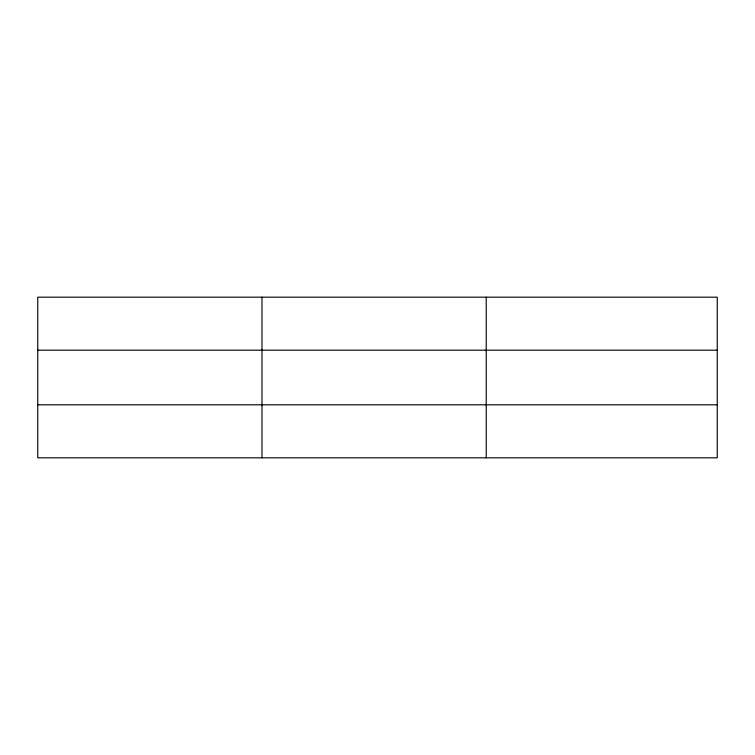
<?xml version="1.0" encoding="UTF-8"?>
<svg xmlns="http://www.w3.org/2000/svg" width="755" height="755" viewBox="0 0 755 755"><rect width="100%" height="100%" fill="white"/><g stroke="black" fill="none" stroke-linecap="round" stroke-linejoin="round"><path stroke-width="1.13" d="M261.985 457.823L261.985 297.177M486.22 457.823L486.22 297.177M717.25 350.188L717.25 297.177L37.75 297.177L37.75 457.823L717.25 457.823L717.25 350.188L37.75 350.188M37.75 404.812L717.25 404.812"/></g></svg>
